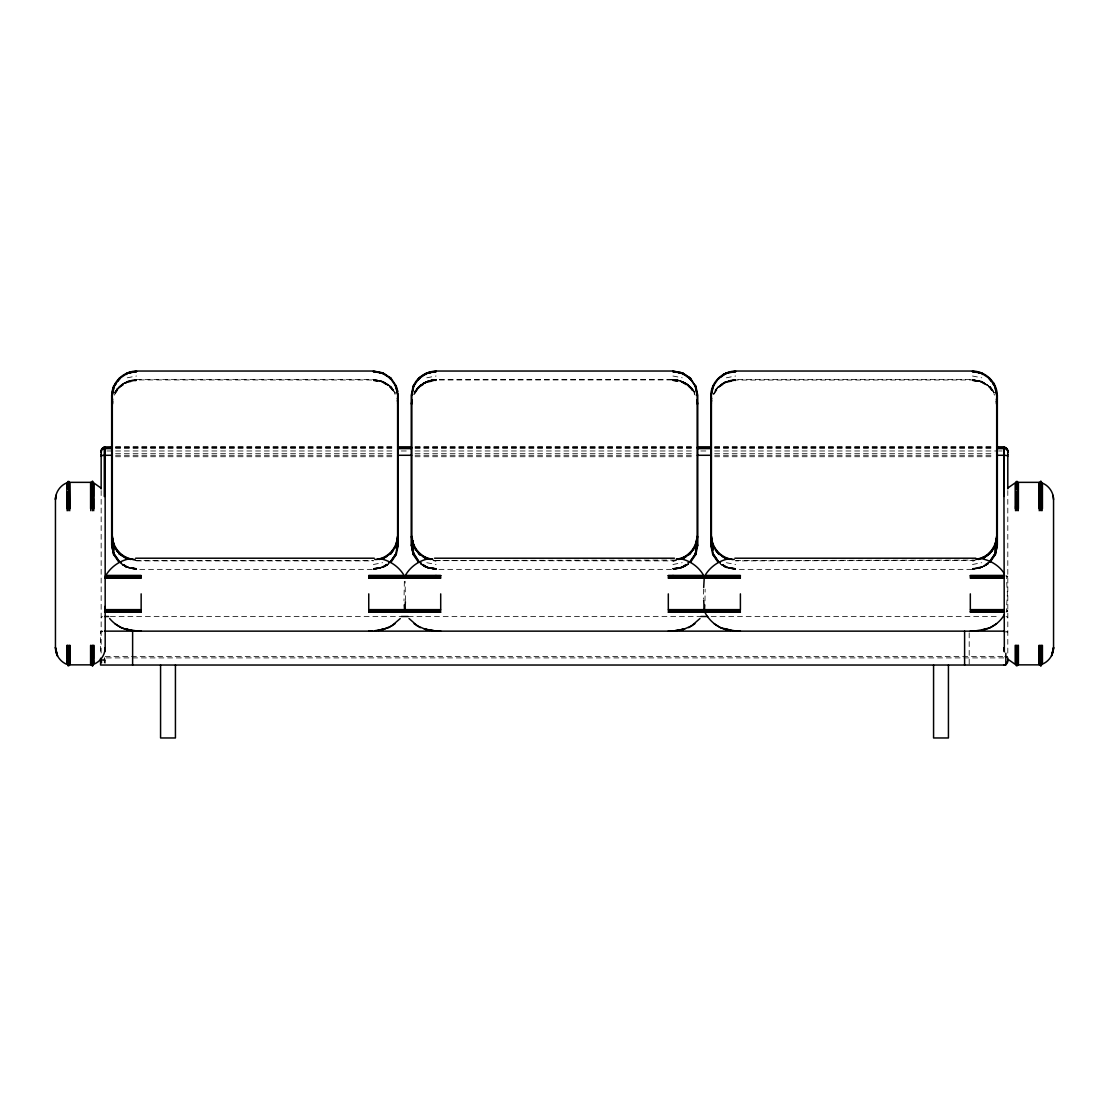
<?xml version="1.0" encoding="UTF-8"?>
<svg xmlns="http://www.w3.org/2000/svg" width="1109" height="1109" viewBox="0 0 1109 1109"><rect width="100%" height="100%" fill="white"/><g stroke="black" fill="none" stroke-linecap="round" stroke-linejoin="round"><path stroke-width="0.75" stroke-dasharray="5 3.75" d="M1006.154 612.029L1007.818 611.198L1006.404 609.77L1007.388 593.856L1006.487 578.011L1007.79 576.611L1006.015 575.696M405.437 600.634L405.104 581.241M703.591 589.129L703.619 598.943M404.341 581.282L404.009 600.856M704.991 600.856L705.13 589.156M116.001 390.867L115.086 392.434M415.542 390.867L414.641 392.434M414.309 392.794L415.362 390.964M414.35 392.919L418.592 387.124L418.148 387.762M114.768 392.239L115.53 390.909M414.309 392.239L415.085 390.909M115.059 392.226L115.766 391.033M414.614 392.226L415.321 391.033M715.527 390.243L717.454 387.956M114.948 392.531C118.788 384.366 127.715 379.625 136.518 379.638L373.386 379.611C381.427 379.666 389.481 383.589 393.972 390.326M115.017 392.836L120.673 385.627M114.809 393.515L120.382 386.209M114.269 395.151L119.495 387.554L127.299 382.494L136.518 380.706M414.489 392.531C418.162 384.781 426.452 380.013 434.853 379.694M413.532 394.485L419.923 386.209M414.212 394.028L414.863 393.071M414.461 394.194L419.036 387.554L426.854 382.494L436.059 380.706M715.374 390.576C719.367 383.451 727.643 379.68 735.614 379.638L972.482 379.611L981.978 381.441L991.515 388.302M713.739 393.529L714.778 391.851M715.055 391.602L718.355 386.805L727.019 381.496L722.444 383.7M713.239 394.471L718.493 386.847L715.194 390.77M714.016 394.194L718.577 387.554L726.395 382.494L735.614 380.706M717.717 388.261L716.996 388.912M417.178 388.621L418.537 386.75L415.736 390.035M116.293 390.285C120.936 384.005 128.672 379.888 136.518 379.916L374.565 379.971L382.73 381.662L392.752 389.162M116.376 390.992L117.069 390.063M415.917 390.992L422.612 384.504M714.972 390.41L718.771 386.029L715.277 390.035M688.218 385.197L682.271 381.662L672.941 379.916L436.059 379.971C428.337 380.165 420.547 383.631 416.083 390.091M435.269 380.11L436.059 379.971L426.729 381.662L421.06 384.975L415.889 390.202L420.963 385.031M116.542 390.091L121.422 385.031M416.111 389.384C420.768 383.243 428.379 379.638 436.059 379.638L672.941 379.611C680.69 379.666 688.439 383.298 693.014 389.619C688.453 383.298 680.69 379.652 672.941 379.638C680.579 380.068 688.259 383.104 692.903 389.384M118.621 388.261L122.101 385.183M420.477 385.974L417.455 388.912M117.914 388.912L120.271 386.667M420.214 385.627L418.814 386.805M719.367 386.667L718.618 387.207L721.197 385.183M988.105 563.94L981.95 567.614L972.482 569.416L735.614 569.458L727.462 568.099L719.838 563.954M988.743 562.956L986.913 564.412M419.452 385.863L427.215 381.233M719.131 386.334L718.382 386.944L726.866 381.51L735.614 380.04L973.66 379.971L981.95 381.787L989.741 386.805M1007.61 611.53L1006.182 611.53M988.479 563.774L982.311 567.489L972.482 569.458L973.55 569.25M988.369 562.887L982.13 566.671L982.796 566.311M988.646 563.33L982.519 567.073L983.988 566.117M721.612 384.227L718.715 386.611L719.353 386.154M121.241 385.197L127.798 381.551L122.323 384.407M420.782 385.197L427.353 381.551M388.677 564.259L381.829 568.03L373.386 569.458L136.518 569.458L128.339 568.099L120.742 563.954M688.717 563.954L684.475 566.602M688.467 563.843L682.437 567.434L672.941 569.125L675.312 568.806M687.954 564.467L681.37 568.03L672.941 569.458L436.059 569.458L427.88 568.099L420.283 563.954M686.402 565.091L687.358 564.412M387.388 564.841L382.882 567.434L373.386 569.125L375.41 568.875M418.703 386.597L420.533 385.364M686.79 564.398L682.437 566.699L683.255 566.311M421.864 384.407L426.23 382.037L425.593 382.425M686.221 565.257L686.859 564.841L682.437 567.434L672.941 569.264M125.22 383.451L126.967 382.411L125.262 383.201M426.577 381.441L436.059 379.611C428.337 379.68 420.658 383.478 415.986 389.619L425.024 382.203M418.578 386.986L426.799 381.746L425.759 382.189M424.761 383.451L428.379 381.69M386.584 564.107L382.66 566.657L373.386 568.446M373.386 568.709L382.73 566.907L386.681 564.342M387.498 564.01L382.605 567.17L373.386 568.959M384.698 566.103L382.952 567.17L384.643 566.38M387.873 564.37L382.855 567.614L373.386 569.416L382.855 567.614L387.318 565.299M718.133 386.986L726.27 381.662L735.614 379.86M724.302 383.451L726.062 382.411L724.357 383.201M686.124 564.107L682.201 566.657L672.941 568.446M672.941 568.709L682.271 566.907L686.235 564.342M672.941 568.959L682.16 567.17L689.964 562.097M682.271 567.378L684.239 566.103M688.412 563.719L682.395 567.614L672.941 569.458L673.995 569.25M989.602 561.556L981.756 566.657L972.482 568.446M973.286 568.557L972.482 568.626L981.825 566.907L987.759 563.053M989.519 562.097L981.701 567.17L972.482 568.959M974.853 568.806L972.482 569.125L981.978 567.434L988.022 563.511M987.967 563.719L981.95 567.614L972.482 569.444M725.286 382.3L726.353 381.746M424.553 382.744L426.521 381.482M387.346 564.342L382.73 566.907M686.887 564.342L682.271 566.907M686.776 565.354L681.744 567.85M686.859 565.299L679.47 568.529L672.941 569.416L684.017 566.865M982.796 566.741L982.033 567.17L983.738 566.38M101.155 631.867L102.666 631.7M684.198 566.38L682.492 567.17L683.865 566.588M424.816 383.201L426.508 382.411L425.149 382.979M128.824 381.69L127.188 382.175M727.92 381.69L726.284 382.175M381.08 567.877L381.551 567.6M680.621 567.877L681.106 567.6M980.176 567.877L980.647 567.6M127.258 381.746L136.518 379.86M131.597 380.512L127.438 381.718L128.367 381.524M428.698 381.233L426.993 381.718L427.908 381.524M428.656 380.734L432.288 379.985M680.067 567.891L681.785 567.517L672.941 569.125L674.951 568.875M381.274 567.184L381.995 567.046L373.386 568.626L374.19 568.557M680.829 567.184L681.536 567.046L672.941 568.626L677.211 568.238M727.449 381.524L726.534 381.718L732.786 380.207M682.16 567.17L681.439 567.309M127.258 377.795L136.518 376.006M131.86 381.274L136.518 380.373M426.799 377.795L436.059 376.006M426.605 381.787L436.059 379.86M431.401 381.274L436.059 380.373M726.353 377.795L735.614 376.006M730.942 381.274L735.614 380.373M373.386 564.495L382.66 562.707M373.386 569.264L382.882 567.434M675.423 560.059L433.966 560.489M676.67 560.17L672.941 560.891L433.106 560.655M672.941 564.495L682.201 562.707M735.614 560.53L974.922 560.059M972.482 564.495L981.756 562.707M972.482 568.709L981.825 566.907M972.482 569.264L981.978 567.434M432.33 380.332L436.059 379.652L434.049 379.999M731.871 380.332L735.614 379.652L726.118 381.441L718.064 386.667L726.118 381.441L735.614 379.611L733.243 380.068M974.853 560.433L735.614 560.891M134.494 379.999L136.518 379.638L127.022 381.441L119.148 386.597L127.022 381.441L136.518 379.611L132.789 380.332L136.518 380.04L135.45 380.151M674.951 560.502L672.941 560.863L675.894 560.655M135.714 380.11L136.518 379.971L135.714 380.013M734.81 380.11L735.614 379.971L733.742 380.027M972.482 560.53L974.575 560.489M373.386 569.416L374.454 569.25M431.789 380.29L436.059 379.916L435.005 380.151M435.255 380.013L436.059 379.916M734.81 380.013L735.614 379.916L734.546 380.151M673.995 560.336L672.941 560.461L674.522 560.405M973.55 560.336L972.482 560.461L974.062 560.405M135.645 380.539L134.439 380.609M435.185 380.539L433.993 380.609M734.74 380.539L733.534 380.609M675.45 560.627L672.941 560.849L675.034 560.489M975.005 560.627L972.482 560.891L973.827 560.794M672.941 568.626L673.745 568.557M674.147 560.794L675.644 560.683M374.26 569.014L375.466 568.972M673.815 569.014L675.021 568.972M973.355 569.014L974.561 568.972M733.701 569.014L735.017 569.042L726.118 567.434L735.614 569.264M115.572 446.761L394.347 446.761M415.113 446.761L693.887 446.761M714.667 446.761L993.428 446.761M115.572 447.19L394.347 447.19M415.113 447.19L693.887 447.19M714.667 447.19L993.428 447.19M115.572 447.398L394.347 447.398M415.113 447.398L693.887 447.398M714.667 447.398L993.428 447.398M115.572 448.591L394.347 448.591M415.113 448.591L693.887 448.591M714.667 448.591L993.428 448.591M106.908 450.975L113.839 450.975M115.572 450.975L394.347 450.975M401.264 450.975L408.195 450.975M415.113 450.975L693.887 450.975M700.819 450.975L707.736 450.975M714.667 450.975L996.894 450.975M998.627 450.975L1002.092 450.975M115.572 453.72L394.347 453.72M415.113 453.72L693.887 453.72M714.667 453.72L993.428 453.72M115.572 455.286L394.347 455.286M415.113 455.286L693.887 455.286M714.667 455.286L993.428 455.286M115.572 456.728L394.347 456.728M415.113 456.728L693.887 456.728M714.667 456.728L993.428 456.728M135.256 560.53L373.386 560.53M136.518 560.891L373.386 560.891M1006.043 576.236L1007.596 576.236M1006.307 576.777L1007.734 576.777M1006.32 610.907L1007.734 610.907M110.373 616.507L401.264 616.507M408.195 616.507L700.819 616.507M711.202 616.507L998.627 616.507M102.86 631.146L100.572 631.146L100.572 654.864M1003.825 631.894L1007.804 631.894L1006.778 631.728M105.189 656.625L1003.825 656.625M1003.825 657.9L105.189 657.9L105.189 663.182M101.155 659.425L105.147 659.425M101.155 660.451L105.147 660.451M973.355 380.539L974.409 380.553M734.74 569.014L735.614 569.125L733.59 568.875M675.021 380.609L673.815 380.539M375.466 380.609L374.26 380.539M673.731 380.11L672.941 379.971L677.211 380.29M721.141 564.37L726.145 567.614L735.614 569.444L723.872 566.588L727.462 568.099L720.448 564.342M121.033 563.719L127.05 567.614L136.518 569.444L127.715 567.85L121.505 564.467M673.995 380.151L672.941 380.04L682.007 381.718L681.092 381.524M434.478 560.405L436.059 560.461L435.005 560.336M435.255 568.557L436.059 568.626L427.464 567.046L428.185 567.184M435.477 569.042L433.993 568.972M134.439 568.972L135.645 569.014M436.059 568.626L431.789 568.238M433.356 560.683L434.853 560.794M734.81 568.557L735.614 568.626L726.27 566.907L722.319 564.342M135.714 568.557L136.518 568.626L127.909 567.046L128.63 567.184M676.67 380.332L672.941 379.652C681.841 379.611 690.657 384.712 694.442 392.836M433.55 560.627L436.059 560.849L431.429 559.643M973.55 380.151L972.482 380.04L973.286 380.013M374.454 380.151L373.386 380.04L374.19 380.013M135.45 560.336L136.518 560.461M672.941 379.916L673.745 380.013M136.518 560.572L132.789 559.823M993.997 392.836C989.907 384.989 981.285 379.999 972.482 380.04L973.286 380.11M434.049 568.875L436.059 569.125L427.215 567.517L428.947 567.891M433.688 568.806L436.059 569.125L426.577 567.434L420.547 563.843M134.147 568.806L136.518 569.125L127.674 567.517L129.393 567.891M734.546 569.25L735.614 569.416M435.005 569.25L436.059 569.416L427.63 568.03L422.141 565.299M135.45 569.25L136.518 569.416M374.19 380.11L373.386 379.971L382.855 381.787L373.386 379.86M974.506 379.999L972.482 379.638L981.978 381.441L972.482 379.611L976.225 380.332M672.941 379.638L674.965 379.999M434.049 560.502L436.059 560.863L432.33 560.17M377.129 380.332L373.386 379.652L382.882 381.441L390.936 386.667L388.122 384.324L382.938 381.482L390.645 386.805L395.927 394.485M375.771 380.068L373.386 379.638L382.882 381.441M676.712 379.985L680.344 380.734M972.482 376.006L981.756 377.795M972.482 379.86L982.81 382.3M972.482 380.373L983.406 382.979M972.482 380.706L981.701 382.494L989.519 387.554L994.731 395.151M672.941 376.006L682.201 377.795M672.941 379.86C680.704 380.193 688.453 383.617 692.917 390.091M672.941 380.373L677.599 381.274M672.941 380.706L682.16 382.494L689.964 387.554L695.191 395.151M373.386 380.373L378.058 381.274M373.386 380.706L382.605 382.494L390.423 387.554L394.984 394.194M726.353 562.707L735.614 564.495M735.614 568.446L726.353 566.657L722.416 564.107M726.27 566.907L735.614 568.709M735.614 568.959L726.395 567.17L718.577 562.097M426.799 562.707L436.059 564.495M436.059 568.446L426.799 566.657L422.876 564.107M422.113 564.342L426.729 566.907L436.059 568.709M426.549 567.115L436.059 568.959M436.059 569.264L426.577 567.434L422.072 564.841L422.779 565.257M136.518 568.446L127.258 566.657L123.321 564.107M136.518 568.709L127.188 566.907L123.224 564.342M126.994 567.115L136.518 568.959M136.518 569.264L124.776 566.588L128.339 568.099L120.992 563.843M427.908 567.6L428.379 567.877M128.353 567.6L128.824 567.877M680.302 381.233L687.136 384.407L693.111 390.202L688.037 385.031M420.782 564.259L426.605 567.614L436.059 569.444L427.27 567.85L421.06 564.467M683.865 382.979L682.492 382.411L684.198 383.201M384.31 382.979L381.08 381.69M428.698 568.265L420.533 563.511M729.445 568.321L727.019 567.517M724.69 566.588L726.284 567.378M425.149 566.588L426.508 567.17L424.816 566.38M125.594 566.588L126.842 567.143L126.204 566.741M981.077 382.037L978.651 381.246M690.422 386.986L681.661 381.551L683.269 382.3M382.66 381.746L390.534 386.861L389.522 386.209M681.661 381.551L684.405 383.076M680.621 381.69L684.239 383.451M725.3 566.311L726.187 566.699L721.848 564.384M383.7 382.189L382.882 381.829L384.809 382.716M425.745 566.269L426.563 566.699L422.224 564.398M126.19 566.269L127.022 566.699L122.669 564.398M683.976 382.203L690.311 386.597L688.467 385.364M725.106 566.782L721.612 564.841M982.99 382.092L981.285 381.191L990.753 387.401L981.825 381.399L983.988 382.744M683.407 382.425L682.77 382.037L687.067 384.366M383.853 382.425L383.229 382.037L390.881 386.986M682.479 381.482L684.447 382.744M982.948 382.425L988.965 386.334M424.899 565.909L425.87 566.533M989.727 387.304L988.077 385.974M422.765 564.342L426.729 566.907M419.036 562.097L426.854 567.17M424.761 566.103L426.743 567.378M119.495 562.097L127.299 567.17M123.002 564.814L127.188 567.378M690.186 386.805L688.786 385.627M122.101 564.412L123.057 565.091M421.642 564.412L422.612 565.091M686.402 384.504L693.083 390.992M386.847 384.504L387.817 385.183M690.075 386.861L694.816 393.529M388.982 385.974L391.325 388.275M389.647 386.639L392.836 390.063M691.545 388.912L688.537 385.974M990.697 387.97L990.06 387.291L992.666 390.202M992.333 389.328L990.032 386.667L994.066 392.531M991.931 390.063L989.824 387.554L990.379 388.261M693.264 390.035L690.463 386.75L691.822 388.621M393.723 390.035L390.923 386.75L393.626 390.576M992.361 389.938L989.88 387.096L990.392 387.762M393.57 390.202L390.867 387.124L391.311 387.762M690.852 387.762L690.408 387.124L694.359 392.434M989.602 386.847L994.191 393.515M694.137 393.071L694.802 394.028M689.964 387.554L690.616 388.51M390.507 386.847L395.248 394.028L394.873 393.127M393.307 389.98L393.834 390.77M992.915 390.742L994.149 392.822M993.193 390.964L993.733 391.837M693.638 390.964L694.691 392.794M693.693 391.033L694.386 392.226M693.915 390.909L694.691 392.239M694.664 392.919L693.458 390.867M394.638 392.073L395.109 392.919M394.638 391.837L395.151 392.794M1042.432 508.227L1042.432 510.986M1041.739 508.934L1041.739 510.986M1041.115 506.882L1041.115 510.986M1040.644 506.716L1040.644 510.986M1039.521 506.716L1039.521 510.986M1038.953 508.809L1038.953 510.986M1018.409 506.868L1018.409 510.986M1017.951 508.92L1017.951 510.986M1017.161 508.144L1017.161 510.986M1016.329 508.213L1016.329 510.986M1015.844 508.144L1015.844 510.986M1015.192 506.3L1015.192 510.986M1007.804 490.552L1007.804 654.462M969.197 632.837L969.197 665.026M104.759 657.9L104.759 662.877M104.274 657.9L104.274 662.891M101.155 490.552L101.155 656.181M94.057 508.227L94.057 510.986M93.378 508.934L93.378 510.986M92.754 506.882L92.754 510.986M92.269 506.716L92.269 510.986M91.16 506.716L91.16 510.986M90.591 508.809L90.591 510.986M70.047 506.868L70.047 510.986M69.576 508.92L69.576 510.986M68.786 508.144L68.786 510.986M67.954 508.213L67.954 510.986M67.483 508.144L67.483 510.986M66.817 506.3L66.817 510.986M101.155 617.463A4.117 0.984 0 0 1 102.666 616.701M1006.043 616.659A4.076 0.97 0 0 1 1007.804 617.463M117.235 388.58L116.445 389.619L118.982 386.667L117.235 388.58M426.397 382.439L425.745 382.813L426.508 382.411M725.799 381.732L723.886 382.55L727.462 381.011L725.799 381.732M684.683 566.588L681.12 568.099L684.683 566.588M1007.291 576.347L1007.291 576.347M1006.806 576.361L1006.806 576.361M981.756 381.746L981.077 381.496L981.756 381.746M427.88 568.099L424.331 566.588L427.88 568.099"/><path stroke-width="1.5" d="M368.756 611.53L440.703 612.029L403.413 611.53M404.937 609.631L405.381 601.743M703.688 587.548L704.215 578.094M704.478 609.631L704.756 604.904M105.147 446.761L105.189 647.656C105.147 654.726 100.614 661.421 94.057 664.083L94.057 645.369M1042.432 508.698L1042.432 483.122C1048.989 485.784 1053.522 492.465 1053.55 499.535L1053.55 647.656L1051.582 655.766L1053.55 647.587C1053.536 654.67 1049.017 661.408 1042.432 664.083L1042.432 645.369M104.69 651.829L105.189 647.656M1053.051 651.829L1053.55 647.656M111.704 395.331C112.064 382.106 123.362 371.238 136.518 371.044L373.386 371.03L382.855 372.874L390.881 378.072L396.315 386.098M111.787 395.054L113.672 385.863M112.12 395.469L114.005 385.918M114.269 385.974L112.314 395.566L112.314 544.935L114.269 554.514M111.787 403.967L112.647 399.088M112.12 403.551L112.605 401.208M112.148 404.05L112.633 401.915M112.439 404.092L112.605 403.26M412.673 388.413C415.279 378.086 425.731 371.473 436.059 371.044L672.941 371.03L682.395 372.874L684.405 374.177M413.213 385.863L411.259 395.331L411.203 545.254M411.661 395.469L413.546 385.918M413.809 385.974L411.855 395.566L411.855 544.935L413.809 554.514M411.342 403.967L412.063 399.781M411.675 403.551L412.077 401.597M411.689 404.05L412.035 402.345M397.479 536.396C397.133 548.553 386.999 559.088 374.787 559.518M397.757 536.451L395.761 546.016L394.444 547.929M398.117 536.52L396.232 545.711L390.645 553.696L392.475 550.785M397.258 541.4L394.97 547.971M397.466 540.416L398.2 536.784M395.636 554.514L397.604 544.935L397.604 395.566M396.149 553.433L395.248 555.526M396.842 550.036L397.771 545.503M396.232 554.625L398.2 545.171M711.243 394.984L713.101 385.918M711.216 395.469L713.364 385.974M710.8 403.704L711.548 400.072M710.883 403.967L711.521 400.876M711.243 404.05L711.382 402.775M697.02 536.396C696.618 547.624 687.843 558.215 676.393 559.13M697.311 536.451L695.301 546.016L693.555 548.567M695.482 546.002L695.759 544.658M695.953 543.743L696.41 541.469M696.937 538.891L697.339 536.936M697.672 536.52L695.856 546.016L694.511 547.971M695.301 549.981L697.145 540.984M695.191 554.514L697.145 544.935L697.145 395.566L695.191 385.974M697.339 545.018L694.802 555.526M695.787 554.625L697.755 545.171M996.575 536.396C996.145 547.347 987.786 557.896 976.585 559.005M994.856 546.016L996.852 536.451M995.743 542.523L995.023 546.002L992.888 548.886M996.395 539.334L996.88 536.936M997.213 536.52L995.411 546.016L994.066 547.971M994.856 549.981L996.686 540.984M994.731 554.514L996.686 544.935L996.686 395.566L994.745 385.974M996.88 545.018L994.343 555.526M995.327 554.625L997.213 545.434M997.296 545.171L995.411 554.389L989.977 562.415M711.202 399.725L711.521 398.381M697.034 542.107L697.339 540.776M711.299 398.783L711.493 398.034M695.898 544.034L696.133 543.216M412.881 388.178L413.103 387.374M1053.231 650.872L1051.582 655.766M1004.255 614.746C999.861 622.606 991.834 627.916 983.212 630.134M114.671 384.962L115.322 384.005M113.977 386.403L119.481 378.391M114.158 386.57L114.809 385.613M115.461 384.657L116.126 383.7M117.651 381.482L120.382 378.294M414.212 384.962L414.877 384.005M418.176 379.209L419.826 377.601M413.518 386.403L419.036 378.391M413.699 386.57L414.35 385.613M418.287 379.888L419.923 378.294M390.936 553.835L393.626 549.925M395.761 553.932L390.507 561.556L388.552 562.831M390.423 562.097L395.927 554.084M390.881 562.415L396.315 554.389M717.717 379.209L719.367 377.601M713.073 386.403L718.577 378.391L726.395 373.317L735.614 371.543M713.239 386.57L713.905 385.613M692.03 550.785L687.109 555.567M690.2 553.696L695.787 545.711M693.167 549.925L688.467 555.138M695.301 553.932L690.061 561.556L688.093 562.831M689.964 562.097L695.482 554.084M690.422 562.415L695.856 554.389M990.379 552.227L988.729 553.821M992.389 549.856L989.602 553.654L986.663 555.567M995.327 545.711L989.977 553.502L981.95 558.714L978.041 559.463M991.377 551.88L992.721 549.925M989.602 561.556L994.856 553.932M989.519 562.097L995.023 554.084M989.727 562.249L990.379 561.293M681.758 630.134L691.572 625.878L700.015 618.489M381.648 630.134L391.671 625.892L400.294 618.517M1008.247 487.738L1015.192 482.845L1015.192 508.698M119.287 378.252L120.271 377.601M119.259 378.71L127.299 373.317L136.518 371.543M126.274 374.482L127.258 373.844M418.523 378.294L420.533 376.977M422.543 375.674L426.577 373.068L436.059 371.224M424.761 374.398L425.745 373.761M418.814 378.71L426.84 373.317L436.059 371.543M425.814 374.482L426.799 373.844M389.633 553.821L390.631 553.183M382.66 558.742L390.881 553.502M386.916 556.441L381.524 559.31M388.663 563.053L390.645 561.778M722.098 375.674L726.284 373.109M718.355 378.71L719.353 378.072M721.321 376.783L722.319 376.145M725.286 374.218L726.27 373.581M718.493 378.931L719.478 378.294M683.255 557.675L684.239 557.037M689.188 553.821L690.172 553.183M684.821 557.051L682.201 558.742L690.422 553.502M682.437 559.047L686.457 556.441M688.218 563.053L690.186 561.778M983.794 557.037L980.647 558.534M982.726 558.104L983.711 557.467M983.988 557.744L988.022 555.138M688.675 627.68L694.872 623.729M394.998 623.743L388.691 627.694L380.526 629.829M996.561 623.743L990.254 627.694L982.089 629.829M983.711 557.827L984.612 557.328M723.484 374.19L724.385 373.705M406.046 611.53L368.756 611.863M705.587 611.53L668.311 612.029L740.396 612.029L703.106 611.53M403.44 576.223L404.189 575.876M427.492 558.978C418.19 561.126 410.08 567.184 405.353 575.46L440.703 575.46M128.478 558.978C119.037 561.126 110.748 567.156 105.785 575.474L141.148 575.474M727.726 558.978C718.272 561.126 709.982 567.156 705.019 575.474L740.396 575.474M128.699 372.679L129.531 372.444M428.24 372.679L429.086 372.444M380.373 558.95L381.219 558.728M679.914 558.95L680.76 558.728M701.609 577.082L702.87 576.777M131.112 372L132.47 371.681M729.043 372.319L729.93 372.097M678.93 630.397L684.378 629.094L673.482 630.966L684.613 629.094L680.607 629.787M978.166 559.296L979.053 559.088M378.474 630.466L384.393 629.108L378.114 630.162M127.022 373.068L136.518 371.224M129.517 373.123L130.682 372.901M134.882 372.083L136.518 371.778M428.116 373.303L430.223 372.901M434.049 372.167L436.059 371.778M726.118 373.068L729.001 372.513M730.859 372.153L735.614 371.224M733.59 372.167L735.614 371.778M376.783 559.463L382.716 558.312M378.945 559.463L382.855 558.714M381.565 559.061L382.73 558.825M676.351 559.463L682.271 558.312M678.486 559.463L682.395 558.714M975.878 559.463L977.154 559.213M374.994 630.688L384.573 629.108M974.963 630.966L986.151 629.108M424.123 577.082L426.383 576.777M433.993 611.392L435.477 611.309M672.456 575.64L673.551 575.626M134.411 612.057L135.437 612.057M733.645 612.057L734.685 612.057M112.106 447.19L104.274 447.246A4.117 4.089 0 0 0 101.155 451.211M397.798 447.19L411.661 447.19M697.353 447.19L711.202 447.19M996.894 447.19L1004.213 447.177A4.076 4.048 0 0 1 1007.804 451.211M112.106 447.398L104.274 447.454A4.117 4.076 0 0 0 101.155 451.418M397.798 447.398L411.661 447.398M697.353 447.398L711.202 447.398M996.894 447.398L1004.213 447.398A4.076 4.048 0 0 1 1007.804 451.405M112.106 448.591L104.274 448.632A4.117 3.285 0 0 0 101.155 451.82M397.798 448.591L411.661 448.591M697.353 448.591L711.202 448.591M996.894 448.591L1004.213 448.591A4.076 3.244 0 0 1 1007.804 451.807M112.106 455.286L104.274 455.3A4.117 0.984 0 0 0 101.155 456.243M397.798 455.286L411.661 455.286M697.353 455.286L711.202 455.286M996.894 455.286L1004.213 455.286A4.076 0.97 0 0 1 1007.804 456.256M135.658 558.215L374.26 558.215M434.548 558.215L674.452 558.215M734.893 558.215L975.823 558.215M368.756 575.474L404.133 575.474C399.171 567.156 390.867 561.126 381.427 558.978M668.311 575.46L703.661 575.46C698.933 567.184 690.81 561.126 681.522 558.978M970.32 575.474L1004.297 575.474M105.466 575.696L141.148 575.696M368.756 575.696L404.452 575.696M404.993 575.696L440.703 575.696M668.311 575.696L704.007 575.696M704.7 575.696L740.396 575.696M970.32 575.696L1004.463 575.696M105.424 576.236L141.148 576.236M368.756 576.236L440.703 575.876M704.298 576.223L668.311 575.876M704.534 576.236L740.396 576.236M970.32 576.236L1003.756 576.236M105.383 576.777L141.148 576.777M368.756 576.777L440.703 576.777M668.311 576.777L740.396 576.777M970.32 576.777L1003.867 576.777M104.828 577.789L141.148 577.789M368.756 577.789L440.703 577.775M668.311 577.775L740.396 577.789M970.32 577.789L1004.075 577.789M104.981 578.094L141.148 578.094M368.756 578.094L440.703 578.136M668.311 578.136L740.396 578.094M970.32 578.094L1003.908 578.094M1003.922 609.631L970.32 609.631L970.32 593.856M104.787 609.992L141.148 609.992M368.756 609.992L440.703 609.978M668.311 609.978L740.396 609.992M970.32 609.992L1004.089 609.992M104.787 610.907L141.148 610.907M368.756 610.907L440.703 610.865M668.311 610.865L740.396 610.907M970.32 610.907L1003.881 610.907M105.161 611.53L141.148 612.029L104.565 611.863M970.32 611.53L1003.756 611.53M1004.241 612.029L970.32 611.863M105.618 612.237L141.148 612.237M368.756 612.237L404.286 612.237M405.159 612.223L440.703 612.223M668.311 612.223L703.841 612.223M740.396 612.237L704.853 612.237C709.4 621.137 717.773 627.791 727.49 630.134M970.32 612.237L1004.421 612.237M104.759 616.507L108.64 616.507M401.264 616.507L408.195 616.507M700.819 616.507L707.736 616.507M136.892 630.966L125.511 629.108L131.43 630.466M137.266 630.966L141.148 630.966M368.756 630.966L372.652 630.966M436.35 630.966L440.703 630.966M668.311 630.966L672.65 630.966M734.893 630.966L740.396 630.966M970.32 630.966L974.215 630.966M104.593 631.146L1004.588 631.146M435.449 575.626L436.544 575.64M1005.17 656.653L1007.346 656.75M673.537 611.309L675.007 611.392M682.617 576.777L684.877 577.082M714.154 623.743L720.462 627.694L730.956 630.162M109.625 618.517C115.156 625.088 123.002 629.76 131.721 630.162M735.752 630.966L724.745 629.108L730.679 630.466M424.387 629.094L435.518 630.966L424.622 629.094L430.07 630.397M724.565 629.108L728.613 629.829M125.331 629.108L129.379 629.829M972.482 371.224L981.978 373.068M972.482 371.543L981.701 373.317L989.741 378.71M972.482 371.778L974.132 372.083M979.053 373.04L980.439 373.303M672.941 371.224L682.437 373.068L686.457 375.674M672.941 371.543L682.16 373.317L690.2 378.71M672.941 371.778L674.951 372.167M678.777 372.901L680.884 373.303M373.386 371.224L382.882 373.068L386.916 375.674M373.386 371.543L382.605 373.317L390.423 378.391L395.941 386.403M373.386 371.778L375.41 372.167M379.957 373.04L381.344 373.303M734.227 559.518C722.014 559.088 711.867 548.553 711.521 536.396M726.284 558.312L732.425 559.504M726.145 558.714L729.694 559.393M727.476 559.31L722.098 556.441M432.607 559.13C421.157 558.215 412.382 547.624 411.98 536.396M426.743 558.312L432.676 559.463M426.605 558.714L430.514 559.463M135.132 559.518C122.919 559.088 112.771 548.553 112.425 536.396M127.188 558.312L133.122 559.463M127.05 558.714L130.973 559.463M406.144 576.777L407.405 577.082M428.24 558.728L429.086 558.95M679.914 372.444L680.76 372.679M982.99 558.978C991.363 561.015 999.278 565.812 1003.992 573.145M128.256 630.134L121.228 627.694L114.906 623.743M408.985 618.489L417.428 625.878L427.256 630.134M704.811 575.876L705.56 576.223M414.142 623.729L420.325 627.68M689.479 377.628L690.477 378.294L688.467 376.977M683.754 374.08L683.255 373.761M687.039 376.492L688.024 377.115M425.26 557.356L424.761 557.037M419.576 554.153L420.588 554.805M419.521 554.486L420.533 555.138L415.833 549.925M988.729 377.601L990.379 379.209M981.756 373.844L982.726 374.482M988.618 378.294L991.349 381.482M682.395 372.874L690.422 378.072L696.133 387.429M689.188 377.601L690.838 379.209M682.201 373.844L683.186 374.482M689.077 378.294L690.713 379.888M718.382 553.183L719.367 553.821M718.133 553.502L726.353 558.742M720.462 562.831L718.493 561.556L713.239 553.932M718.355 561.778L720.337 563.053M388.926 376.977L390.936 378.294M382.73 373.581L383.714 374.218M389.661 378.072L390.645 378.71M389.522 378.294L390.507 378.931M418.828 553.183L419.826 553.821M421.891 555.567L416.984 550.785M424.179 557.051L426.799 558.742L418.578 553.502M422.543 556.441L426.577 559.047M420.907 562.831L418.952 561.556L413.463 552.809M418.814 561.778L420.796 563.053M125.22 557.037L126.204 557.675M122.35 555.567L119.398 553.654L116.625 549.856M125.289 557.467L127.258 558.742L119.037 553.502L113.672 545.711M118.982 553.835L127.022 559.047M121.366 562.831L119.398 561.556L114.158 553.932M119.273 561.778L121.241 563.053M1008.247 659.453L1015.192 664.346L1015.192 645.369M100.864 487.946L94.057 483.122L94.057 508.698M1017.605 481.653L1017.951 508.698M69.229 481.653L69.576 508.698M993.678 384.005L995.23 387.055M989.519 378.391L995.023 386.403M992.888 383.7L993.539 384.657M994.191 385.613L994.856 386.57M694.137 384.005L694.788 384.962M689.964 378.391L695.482 386.403M694.65 385.613L695.301 386.57M713.101 545.503L714.556 547.929M716.525 550.785L718.493 553.654L712.768 545.711L710.883 536.52M715.374 549.925L716.719 551.88M713.073 554.084L718.577 562.097M712.685 554.389L718.133 562.415M390.631 378.252L391.283 379.209M395.095 385.613L395.761 386.57M415.445 548.567L413.699 546.016L411.689 536.451M413.213 545.711L418.814 553.696M414.489 547.971L413.144 546.016L411.342 536.52M413.532 554.084L419.036 562.097M414.212 555.526L411.675 545.018M413.144 554.389L418.578 562.415M118.621 552.227L119.287 553.183M116.126 548.886L113.977 546.002L113.284 542.606M114.948 547.971L113.603 546.016L111.787 536.52M116.293 549.925L117.637 551.88M113.977 554.084L119.495 562.097M119.037 562.415L113.603 554.389L111.704 545.171M66.817 508.698L66.817 482.845C60.122 485.534 55.478 492.327 55.45 499.535L55.45 647.656C55.478 654.851 60.136 661.671 66.817 664.346L66.817 645.369M713.655 547.389L714.154 548.262M993.941 383.243L994.454 384.13M55.963 651.912L57.46 655.918L55.45 647.587L57.46 655.918M695.898 387.374L696.133 388.178M396.343 387.374L396.578 388.178M412.881 543.216L413.103 544.034M113.326 543.216L113.562 544.034M995.813 388.58L996.021 389.439M712.075 541.954L712.283 542.814M397.479 390.146L397.798 391.435M411.661 540.776L411.98 542.107M397.479 398.381L397.826 399.878M997.296 395.331C996.977 382.078 985.638 371.252 972.482 371.044L735.614 371.03C722.458 371.265 711.119 382.078 710.8 395.331L710.758 545.254M995.258 387.54L995.827 390.257M995.924 390.451L996.88 395.469M996.353 399.088L997.213 403.967M996.395 401.208L996.88 403.551M996.367 401.638L996.866 404.05M996.395 403.26L996.561 404.092M695.787 385.863L697.755 395.331L697.797 545.254M697.339 395.469L695.454 385.918L695.69 387.055M696.951 399.781L697.672 403.967M696.937 401.597L697.339 403.551M696.965 402.345L697.311 404.05M711.243 536.451L712.172 540.97M712.144 541.469L712.602 543.743M712.865 544.367L713.239 546.016M710.8 536.784L711.548 540.416M711.742 541.4L712.685 546.016M711.645 542.149L713.239 549.981M713.364 554.514L711.41 544.935L711.41 395.566M711.243 545.503L712.158 550.036M712.865 553.433L713.087 554.569M710.8 545.171L712.768 554.625M396.232 385.863L398.2 395.331L398.242 545.254M395.913 385.918L397.757 394.984M395.65 385.974L397.798 395.469M397.466 400.072L398.2 403.704M397.479 400.876L398.117 403.967M397.632 402.775L397.771 404.05M411.661 536.936L412.063 538.891M412.59 541.469L413.061 543.743M413.241 544.658L413.518 546.002M411.855 540.984L413.699 549.981M411.259 545.171L413.213 554.625M112.148 536.451L114.158 546.016M112.12 536.936L112.605 539.334M112.314 540.984L114.158 549.981M112.12 545.018L114.005 554.569M111.787 545.434L113.672 554.625M696.189 389.509L696.341 390.229M696.632 391.685L696.965 393.321M696.979 394.776L697.145 395.566M697.02 401.999L697.145 403.468M412.201 537.518L412.437 538.641M412.895 540.873L413.116 541.996M413.588 544.228L413.809 545.351M411.855 537.019L412.021 537.81M412.188 540.651L412.437 541.913M412.95 551.27L413.241 552.684M412.188 549.551L412.437 550.826M397.535 398.076L397.951 400.169M1053.231 496.458L1053.051 495.363L1053.55 499.535M1003.825 647.656L1004.338 651.912L1003.825 446.761M404.244 604.904L404.535 609.631M703.688 600.177L704.215 609.631M104.8 606.484L104.981 609.631L141.148 609.631L141.148 593.856M1041.739 482.346L1041.739 496.472M1041.739 498.606L1041.739 508.698M1041.739 645.369L1041.739 664.846M1041.115 481.334L1041.115 508.698M1041.115 645.369L1041.115 665.857M1040.644 481.237L1040.644 508.698M1040.644 645.369L1040.644 665.954M1039.521 482.055L1039.521 508.698M1039.521 645.369L1039.521 665.15M1038.953 508.698L1038.953 482.346L1018.409 482.346L1018.409 508.698M1038.953 645.369L1038.953 664.859L1018.409 664.859L1018.409 645.369M1017.951 645.369L1017.951 665.109M1017.161 481.334L1017.161 508.698M1017.161 645.369L1017.161 665.857M1016.329 481.445L1016.329 489.429M1016.329 491.634L1016.329 508.698M1016.329 645.369L1016.329 665.747L1015.844 656.999M1015.844 482.165L1015.844 488.501M1015.844 492.091L1015.844 508.698M1015.844 645.369L1015.844 655.197M1007.804 450.808L1007.804 488.833M1007.804 657.956L1007.804 660.992A4.076 4.076 0 0 1 1004.213 665.04L1004.213 664.762M1005.835 653.173L1005.835 665.026L100.572 665.026L100.572 658.261M1004.213 446.761L1004.213 496.444M997.338 395.234L997.338 545.254M964.608 631.146L964.608 665.026M948.431 665.026L948.431 737.97L933.57 737.97L933.57 665.026M740.396 593.856L740.396 609.631L668.311 609.631L668.311 593.883M440.703 593.883L440.703 609.631L368.756 609.631L368.756 593.856M175.43 665.026L175.43 737.97L160.569 737.97L160.569 665.026M132.623 631.146L132.623 665.026M111.662 395.234L111.662 545.254M104.759 446.761L104.759 496.444M104.274 446.816L104.274 496.458M101.155 450.808L101.155 488.958M101.155 658.885L101.155 660.978A4.117 4.117 0 0 0 101.557 662.738M93.378 482.346L93.378 496.472M93.378 498.606L93.378 508.698M93.378 645.369L93.378 658.677M93.378 660.451L93.378 664.846M92.754 481.334L92.754 508.698M92.754 645.369L92.754 665.857M92.269 481.237L92.269 492.618M92.269 493.727L92.269 508.698M92.269 645.369L92.269 657.554M92.269 658.496L92.269 659.439M92.269 660.382L92.269 665.954M91.16 482.055L91.16 508.698M91.16 645.369L91.16 665.15M90.591 508.698L90.591 482.346L70.047 482.346L70.047 508.698M90.591 645.369L90.591 664.859L70.047 664.859L70.047 645.369M69.576 645.369L69.576 665.109M68.786 481.334L68.786 483.427M68.786 486.38L68.786 493.782M68.786 496L68.786 508.698M68.786 645.369L68.786 659.356M68.786 661.241L68.786 665.857M67.954 481.445L67.954 489.429M67.954 491.634L67.954 508.698M67.954 645.369L67.954 665.747L67.483 660.59M67.483 482.165L67.483 488.501M67.483 492.091L67.483 508.698M67.483 645.369L67.483 655.197M67.483 656.999L67.483 658.801M101.557 661.671A4.117 4.048 0 0 1 101.155 659.938M101.155 454.718A4.117 1.012 0 0 1 101.557 454.288M101.155 452.444A4.117 1.497 0 0 1 101.557 451.807M1007.693 452.098A4.076 1.483 0 0 1 1007.804 452.444M1007.693 454.482A4.076 0.998 0 0 1 1007.804 454.718M1007.346 661.823A4.076 4.02 0 0 1 1006.778 662.627M1007.804 659.952A4.076 4.02 0 0 1 1007.693 660.922M55.797 496.277L55.45 499.535L55.963 495.279L55.797 496.277"/></g></svg>
